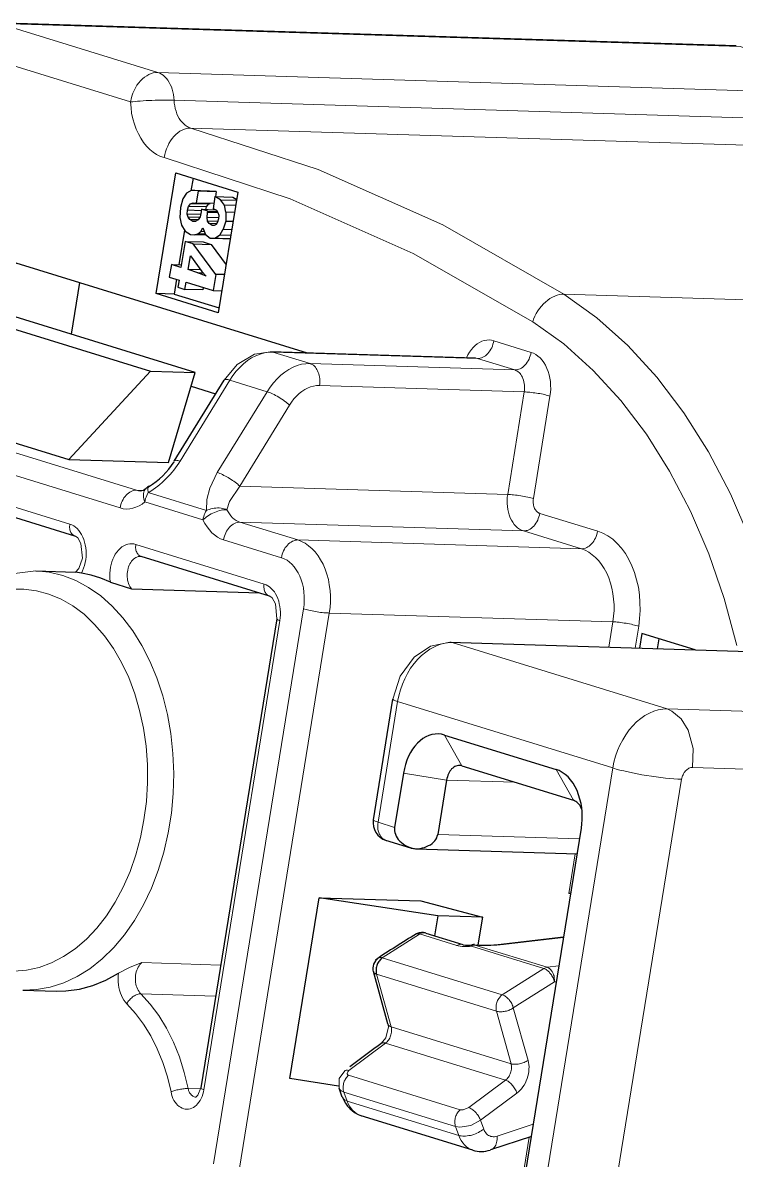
# Model space of a CAD drawing. Header units: millimetres. Extents: x 6 to 3615, y -854 to 0.
# Drawn here: x 86.159 to 88.374, y -120.28 to -116.751 of the extents above; entities that cross this region are included whole.
import ezdxf

# ---------------------------------------------------------------- set-up
doc = ezdxf.new("R2010")
doc.units = ezdxf.units.MM

msp = doc.modelspace()

# ---------------------------------------------------------------- linework, layer by layer
at = {"linetype": 'Continuous', "lineweight": 30}
for points in [[(88.3739, -116.8224), (86.0726, -116.7508)], [(86.6289, -117.593), (86.5737, -117.591), (86.6344, -117.2166), (86.8268, -117.2763), (86.7661, -117.6507), (86.5737, -117.591)], [(86.6876, -117.233), (86.6811, -117.2723)], [(86.6836, -117.2708), (86.6677, -117.2793), (86.6558, -117.2972), (86.6483, -117.3245), (86.6468, -117.3549), (86.6518, -117.3792), (86.6632, -117.3971), (86.6801, -117.4076), (86.692, -117.409)], [(86.7035, -117.2728), (86.6836, -117.2708), (86.7393, -117.2728), (86.7587, -117.2743)], [(86.7522, -117.3121), (86.6985, -117.3106), (86.7045, -117.2728)], [(86.7597, -117.2748), (86.7045, -117.2728), (86.7035, -117.2728), (86.7587, -117.2743), (86.7597, -117.2748), (86.7572, -117.2907)], [(86.7134, -117.334), (86.6707, -117.3325), (86.6741, -117.3205)], [(86.7293, -117.322), (86.6741, -117.3205), (86.6796, -117.3126)], [(86.7353, -117.3141), (86.6796, -117.3126), (86.6881, -117.3091), (86.6985, -117.3106)], [(86.7273, -117.33), (86.7293, -117.322), (86.7353, -117.3141), (86.7413, -117.3116)], [(86.7557, -117.2902), (86.7497, -117.328), (86.7522, -117.3285), (86.7602, -117.3325), (86.7651, -117.3394), (86.7676, -117.3479), (86.7671, -117.3593), (86.7641, -117.3693), (86.7597, -117.3767), (86.7532, -117.3797), (86.7457, -117.3792), (86.7542, -117.3792)], [(86.7731, -117.3002), (86.7557, -117.2902), (86.8109, -117.2922), (86.8233, -117.2992)], [(86.8203, -117.3176), (86.785, -117.3166), (86.7731, -117.3002), (86.8228, -117.3017)], [(86.8168, -117.3394), (86.79, -117.3384), (86.785, -117.3166)], [(86.7109, -117.3459), (86.6697, -117.3444), (86.6707, -117.3325)], [(86.708, -117.3554), (86.6722, -117.3544), (86.6697, -117.3444)], [(86.704, -117.3623), (86.6776, -117.3613), (86.6722, -117.3544)], [(86.7144, -117.3295), (86.7129, -117.3375), (86.7094, -117.3529), (86.7035, -117.3628), (86.696, -117.3668), (86.6856, -117.3663), (86.6965, -117.3663)], [(86.7333, -117.3355), (86.7144, -117.3295), (86.7567, -117.331)], [(86.7671, -117.3563), (86.7313, -117.3549), (86.7328, -117.3394)], [(86.7651, -117.3673), (86.7323, -117.3663), (86.7313, -117.3549)], [(86.7656, -117.3404), (86.7328, -117.3394), (86.7333, -117.3355), (86.7631, -117.3365)], [(86.79, -117.3384), (86.789, -117.3663), (86.8124, -117.3668)], [(86.6856, -117.3663), (86.6776, -117.3613)], [(86.7224, -117.3991), (86.7114, -117.3986), (86.7184, -117.3872), (86.7259, -117.408), (86.7413, -117.4195)], [(86.7607, -117.3752), (86.7373, -117.3742), (86.7323, -117.3663)], [(86.7457, -117.3792), (86.7373, -117.3742)], [(86.8049, -117.411), (86.7706, -117.41), (86.7815, -117.3916)], [(86.789, -117.3663), (86.7815, -117.3916), (86.8079, -117.3926)], [(86.6612, -117.3941), (86.6438, -117.5015)], [(86.7283, -117.41), (86.692, -117.409), (86.7025, -117.4061)], [(86.7254, -117.4071), (86.7025, -117.4061), (86.7114, -117.3986)], [(86.7706, -117.41), (86.7572, -117.4195), (86.8034, -117.421), (86.7969, -117.4215), (86.7413, -117.4195), (86.7572, -117.4195)], [(86.6637, -117.4294), (86.6503, -117.51), (86.6205, -117.5005), (86.6518, -117.5015)], [(86.6881, -117.4369), (86.6637, -117.4294), (86.7189, -117.4309), (86.7437, -117.4389)], [(86.7855, -117.5323), (86.7582, -117.5318), (86.6881, -117.4369), (86.7437, -117.4389), (86.7905, -117.502)], [(86.1114, -117.6561), (86.1372, -117.496), (87.042, -117.775)], [(86.7124, -117.5179), (86.6727, -117.5169), (86.6796, -117.4737), (86.7154, -117.5224), (86.7288, -117.5373), (86.703, -117.5264), (86.7194, -117.5269)], [(85.554, -117.5224), (85.3005, -117.7968), (86.3023, -118.1056)], [(85.6928, -117.5269), (85.554, -117.5224), (86.5553, -117.8316), (86.694, -117.8356), (85.6928, -117.5269)], [(86.6205, -117.5005), (86.614, -117.5398), (86.6443, -117.5492), (86.6403, -117.5711), (86.6627, -117.5781)], [(86.703, -117.5264), (86.6727, -117.5169)], [(86.7582, -117.5318), (86.7497, -117.5816), (86.7771, -117.5826)], [(86.3107, -117.7173), (86.3366, -117.5572)], [(86.6364, -117.5468), (86.6289, -117.593), (86.7686, -117.6357)], [(86.7194, -117.5721), (86.7184, -117.5796), (86.6627, -117.5781), (86.6662, -117.5557), (86.7497, -117.5816)], [(87.5641, -117.7914), (87.5636, -117.7914), (86.9282, -117.7715)], [(86.5553, -117.8316), (86.3023, -118.1056), (86.612, -118.1155), (86.694, -117.8356)], [(86.6294, -118.111), (86.784, -117.86)], [(86.6816, -117.8789), (86.7577, -117.9027)], [(86.3212, -118.3437), (85.7564, -118.1692), (85.7544, -118.1692)], [(86.9247, -118.5296), (86.527, -118.4068), (86.5245, -118.4068)], [(86.1994, -118.4516), (86.3232, -118.4556)], [(86.3411, -118.4585), (86.3227, -118.4556)], [(86.431, -118.4864), (86.4012, -118.474), (86.3714, -118.4645), (86.3411, -118.4585)], [(86.431, -118.4864), (86.4967, -118.5078), (86.8939, -118.5202)], [(86.9476, -118.6007), (86.7114, -120.0559)], [(88.2462, -118.6967), (88.0811, -118.646), (88.0737, -118.6912)], [(88.1338, -118.6624), (88.1288, -118.6932)], [(87.4845, -118.6733), (88.4132, -118.7022)], [(87.2474, -119.2237), (87.308, -118.8493)], [(87.4681, -118.9612), (87.4587, -118.9587), (87.4487, -118.9577), (87.4388, -118.9582), (87.4293, -118.9597), (87.4199, -118.9627), (87.4104, -118.9666), (87.401, -118.9721), (87.3925, -118.9786), (87.3841, -118.9865), (87.3766, -118.995), (87.3692, -119.0049), (87.3627, -119.0154), (87.3567, -119.0268), (87.3518, -119.0392), (87.3473, -119.0522), (87.3438, -119.0651), (87.3408, -119.079)], [(87.4681, -118.9612), (87.8146, -119.0681)], [(87.3408, -119.079), (87.3135, -119.2475)], [(87.5148, -119.0556), (87.5114, -119.0556), (87.5074, -119.0561), (87.5039, -119.0571), (87.5004, -119.0586), (87.4969, -119.0611), (87.494, -119.0636), (87.4905, -119.0661), (87.4875, -119.0696), (87.485, -119.073), (87.4825, -119.077), (87.4805, -119.0815), (87.4786, -119.086), (87.4771, -119.0909), (87.4756, -119.0959), (87.4746, -119.1009)], [(87.5223, -119.0566), (87.5183, -119.0556), (87.5148, -119.0556)], [(87.5223, -119.0566), (87.8688, -119.1635)], [(87.8922, -119.1735), (87.8887, -119.1595), (87.8847, -119.1461), (87.8798, -119.1332), (87.8738, -119.1213), (87.8673, -119.1103), (87.8599, -119.0999), (87.8519, -119.0909), (87.843, -119.0835), (87.834, -119.077), (87.8246, -119.0715), (87.8146, -119.0681)], [(87.4746, -119.1009), (87.4472, -119.2694)], [(87.8947, -119.1924), (87.8927, -119.1874), (87.8907, -119.1829), (87.8882, -119.1789), (87.8852, -119.1754), (87.8822, -119.172), (87.8793, -119.1695), (87.8758, -119.167), (87.8723, -119.165), (87.8688, -119.1635)], [(87.8932, -119.2495), (87.8947, -119.2366), (87.8957, -119.2242), (87.8957, -119.2112), (87.8952, -119.1983), (87.8942, -119.1859), (87.8922, -119.1735)], [(86.9302, -125.1876), (87.8932, -119.2495)], [(87.3135, -119.2475), (87.313, -119.253), (87.3135, -119.258), (87.3145, -119.2634), (87.316, -119.2689), (87.3185, -119.2744), (87.3214, -119.2799), (87.3249, -119.2848), (87.3294, -119.2898), (87.3344, -119.2943), (87.3398, -119.2982), (87.3453, -119.3022), (87.3518, -119.3062), (87.3587, -119.3092)], [(87.3642, -119.3117), (87.2866, -119.2878)], [(87.3851, -119.3137), (87.3925, -119.3127), (87.3995, -119.3112), (87.4065, -119.3097), (87.4129, -119.3072), (87.4189, -119.3042), (87.4249, -119.3012), (87.4298, -119.2978), (87.4343, -119.2938), (87.4383, -119.2893), (87.4413, -119.2848), (87.4442, -119.2799), (87.4457, -119.2749), (87.4472, -119.2694)], [(87.3791, -119.3142), (87.8803, -119.3296)], [(87.139, -120.05), (86.9879, -120.0271), (87.0788, -119.4658)], [(87.4472, -119.5215), (87.0788, -119.4658), (87.395, -119.4757), (87.5859, -119.5259), (87.572, -119.612)], [(87.8599, -119.4524), (87.8569, -119.4524), (87.8544, -119.4524)], [(87.5859, -119.5259), (87.4472, -119.5215), (87.4373, -119.5841)], [(87.3841, -119.5767), (87.3786, -119.5791)], [(87.4099, -119.5757), (87.5253, -119.611)], [(87.6352, -119.6105), (87.838, -119.5871)], [(87.2752, -119.6522), (87.2727, -119.6537), (87.2707, -119.6562), (87.2683, -119.6582), (87.2663, -119.6612), (87.2643, -119.6637), (87.2623, -119.6666), (87.2608, -119.6696), (87.2593, -119.6731), (87.2583, -119.6766), (87.2573, -119.6801), (87.2563, -119.6835), (87.2558, -119.687), (87.2558, -119.6905), (87.2558, -119.6935), (87.2558, -119.697), (87.2563, -119.7004), (87.2573, -119.7034)], [(86.2933, -119.7551), (86.3351, -119.7497), (86.3763, -119.7382), (86.4166, -119.7218), (86.4559, -119.6995)], [(87.2474, -119.695), (87.2479, -119.6965), (87.2489, -119.698), (87.2499, -119.6995), (87.2513, -119.7004), (87.2528, -119.7014), (87.2548, -119.7024), (87.2573, -119.7034)], [(87.2926, -119.8576), (87.2474, -119.695)], [(86.1591, -119.7522), (86.263, -119.7556), (86.2933, -119.7551)], [(87.1509, -120.0848), (87.141, -120.0569)], [(87.5566, -120.2493), (87.2101, -120.1424)], [(87.7381, -120.2066), (87.6113, -120.2483)]]:
    msp.add_lwpolyline(points, dxfattribs=at)
at = {"linetype": 'Continuous', "lineweight": 13}
for points in [[(86.5782, -116.9049), (86.085, -116.7528), (88.3859, -116.8244), (88.879, -116.9765), (86.5782, -116.9049)], [(86.4937, -116.9964), (86.0005, -116.8443), (85.992, -116.8975)], [(86.5782, -116.9049), (86.5712, -116.9054), (86.5643, -116.9064), (86.5573, -116.9084), (86.5504, -116.9114), (86.5439, -116.9154), (86.5369, -116.9198), (86.531, -116.9248), (86.5245, -116.9308), (86.519, -116.9377), (86.5136, -116.9447), (86.5091, -116.9527), (86.5046, -116.9611), (86.5011, -116.9696), (86.4982, -116.9785), (86.4957, -116.9875), (86.4937, -116.9964)], [(86.6289, -116.9909), (86.6284, -116.9825), (86.6269, -116.9735), (86.6254, -116.9656), (86.6229, -116.9571), (86.6205, -116.9497), (86.617, -116.9422), (86.6135, -116.9357), (86.6095, -116.9293), (86.605, -116.9233), (86.6001, -116.9183), (86.5951, -116.9139), (86.5896, -116.9104), (86.5842, -116.9074), (86.5782, -116.9049)], [(86.6289, -116.9909), (86.6219, -116.9909), (86.614, -116.9909), (86.606, -116.9909), (86.5971, -116.9909), (86.5881, -116.9909), (86.5792, -116.9909), (86.5697, -116.9914), (86.5603, -116.9919), (86.5513, -116.9919), (86.5419, -116.9924), (86.533, -116.9929), (86.524, -116.9939), (86.5156, -116.9944), (86.5076, -116.9949), (86.5006, -116.9959), (86.4937, -116.9964)], [(86.4937, -116.9964), (86.4952, -117.0143), (86.4972, -117.0317), (86.5011, -117.0486), (86.5056, -117.065), (86.5111, -117.0809), (86.518, -117.0953), (86.5255, -117.1093), (86.5339, -117.1222), (86.5434, -117.1336), (86.5533, -117.1436), (86.5638, -117.1525), (86.5747, -117.1595), (86.5866, -117.1654), (86.5986, -117.1694)], [(86.6289, -116.9909), (86.6294, -116.9999), (86.6309, -117.0083), (86.6324, -117.0173), (86.6349, -117.0252), (86.6374, -117.0332), (86.6408, -117.0406), (86.6448, -117.0476), (86.6488, -117.0536), (86.6538, -117.0595), (86.6587, -117.0645), (86.6637, -117.069), (86.6697, -117.0725), (86.6751, -117.0754), (86.6811, -117.0774)], [(88.9298, -117.0625), (86.6289, -116.9909)], [(86.6811, -117.0774), (86.6741, -117.0774), (86.6677, -117.0789), (86.6607, -117.0809), (86.6538, -117.0839), (86.6468, -117.0874), (86.6403, -117.0919), (86.6344, -117.0973), (86.6284, -117.1033), (86.6229, -117.1103), (86.6175, -117.1172), (86.613, -117.1252), (86.609, -117.1336), (86.6055, -117.1421), (86.6026, -117.151), (86.6001, -117.16), (86.5986, -117.1694)], [(88.9825, -117.1485), (86.6811, -117.0774)], [(87.839, -117.593), (87.4631, -117.3782), (87.0763, -117.2062), (86.6811, -117.0774)], [(87.742, -117.6785), (87.3707, -117.4667), (86.9888, -117.2967), (86.5986, -117.1694)], [(87.839, -117.593), (87.832, -117.5935), (87.8251, -117.5945), (87.8176, -117.596), (87.8107, -117.599), (87.8032, -117.6024), (87.7957, -117.6064), (87.7888, -117.6114), (87.7818, -117.6174), (87.7754, -117.6233), (87.7694, -117.6303), (87.7634, -117.6377), (87.758, -117.6452), (87.753, -117.6531), (87.749, -117.6616), (87.745, -117.6701), (87.742, -117.6785)], [(87.839, -117.593), (90.1403, -117.6646)], [(88.5077, -118.6529), (88.4664, -118.4993), (88.4157, -118.3522), (88.356, -118.2129), (88.2879, -118.0822), (88.2114, -117.9609), (88.1278, -117.851), (88.0374, -117.7521), (87.9409, -117.6661), (87.839, -117.593)], [(86.5315, -118.202), (86.5121, -118.2015), (84.869, -117.6944), (85.3805, -117.7103)], [(88.3759, -118.6833), (88.3366, -118.5376), (88.2889, -118.3984), (88.2322, -118.2661), (88.1671, -118.1424), (88.095, -118.0275), (88.0155, -117.9231), (87.93, -117.8296), (87.8385, -117.7476), (87.742, -117.6785)], [(87.6217, -117.7377), (87.6143, -117.7357), (87.6068, -117.7352), (87.5994, -117.7357), (87.5919, -117.7367), (87.5844, -117.7392), (87.577, -117.7426), (87.57, -117.7466), (87.5636, -117.7521), (87.5571, -117.758), (87.5516, -117.765), (87.5462, -117.773), (87.5412, -117.7814), (87.5367, -117.7904)], [(87.571, -117.7924), (87.575, -117.7924), (87.579, -117.7919), (87.5835, -117.7904), (87.5874, -117.7889), (87.5914, -117.7864), (87.5954, -117.7839), (87.5994, -117.7804), (87.6028, -117.7769), (87.6063, -117.773), (87.6093, -117.7685), (87.6123, -117.764), (87.6148, -117.759), (87.6173, -117.7541), (87.6187, -117.7486), (87.6202, -117.7431), (87.6217, -117.7377)], [(87.7371, -117.7735), (87.6217, -117.7377)], [(86.4614, -118.2562), (84.8183, -117.7491)], [(86.784, -117.86), (86.8243, -117.8112), (86.879, -117.7794), (86.9282, -117.7715)], [(86.9357, -117.773), (86.9222, -117.773), (86.9093, -117.7754), (86.8959, -117.7789), (86.8825, -117.7844), (86.8695, -117.7909), (86.8571, -117.7993), (86.8447, -117.8088), (86.8327, -117.8202), (86.8218, -117.8321), (86.8114, -117.8455), (86.8019, -117.86)], [(86.9357, -117.773), (86.9317, -117.772), (86.9282, -117.7715)], [(87.571, -117.7924), (86.9357, -117.773), (87.051, -117.8083), (87.6864, -117.8281), (87.571, -117.7924)], [(87.6864, -117.8281), (87.6903, -117.8281), (87.6948, -117.8272), (87.6988, -117.8262), (87.7033, -117.8242), (87.7072, -117.8222), (87.7112, -117.8192), (87.7147, -117.8162), (87.7187, -117.8127), (87.7222, -117.8088), (87.7251, -117.8043), (87.7281, -117.7998), (87.7306, -117.7948), (87.7326, -117.7894), (87.7346, -117.7844), (87.7361, -117.7789), (87.7371, -117.7735)], [(87.7957, -117.9092), (87.7972, -117.8982), (87.7982, -117.8868), (87.7977, -117.8759), (87.7972, -117.8644), (87.7952, -117.8535), (87.7933, -117.8431), (87.7898, -117.8326), (87.7863, -117.8232), (87.7818, -117.8137), (87.7768, -117.8053), (87.7714, -117.7978), (87.7654, -117.7909), (87.7585, -117.7849), (87.752, -117.7799), (87.7445, -117.7759), (87.7371, -117.7735)], [(87.051, -117.8083), (87.0381, -117.8088), (87.0246, -117.8107), (87.0112, -117.8147), (86.9983, -117.8197), (86.9854, -117.8267), (86.9724, -117.8351), (86.96, -117.8446), (86.9486, -117.8555), (86.9371, -117.8679), (86.9272, -117.8813), (86.9173, -117.8958)], [(87.0803, -117.8764), (87.0813, -117.8714), (87.0813, -117.8659), (87.0813, -117.8605), (87.0813, -117.8555), (87.0803, -117.85), (87.0793, -117.8451), (87.0783, -117.8401), (87.0763, -117.8356), (87.0744, -117.8311), (87.0724, -117.8267), (87.0699, -117.8232), (87.0674, -117.8197), (87.0644, -117.8167), (87.0614, -117.8137), (87.058, -117.8117), (87.0545, -117.8098), (87.051, -117.8083)], [(87.571, -117.7924), (87.567, -117.7914), (87.5636, -117.7914)], [(87.7157, -117.8963), (87.7167, -117.8908), (87.7167, -117.8858), (87.7167, -117.8804), (87.7167, -117.8749), (87.7157, -117.8699), (87.7147, -117.8649), (87.7137, -117.86), (87.7117, -117.855), (87.7102, -117.8505), (87.7077, -117.8465), (87.7053, -117.8426), (87.7028, -117.8391), (87.6998, -117.8361), (87.6968, -117.8336), (87.6933, -117.8311), (87.6898, -117.8296), (87.6864, -117.8281)], [(86.6473, -118.111), (86.8019, -117.86), (86.9173, -117.8958), (86.7631, -118.1468)], [(86.8019, -117.86), (86.7984, -117.859), (86.7955, -117.858), (86.7925, -117.858), (86.79, -117.8575), (86.788, -117.858), (86.786, -117.858), (86.785, -117.859), (86.784, -117.86)], [(87.0803, -117.8764), (87.7157, -117.8963), (87.6645, -118.2144), (86.8327, -118.1886), (86.9869, -117.9375)], [(87.0803, -117.8764), (87.0714, -117.8769), (87.0619, -117.8784), (87.0525, -117.8808), (87.0435, -117.8843), (87.0346, -117.8893), (87.0256, -117.8948), (87.0167, -117.9017), (87.0087, -117.9097), (87.0008, -117.9181), (86.9938, -117.9276), (86.9869, -117.9375)], [(86.9869, -117.9375), (86.9839, -117.9345), (86.9804, -117.9316), (86.9764, -117.9281), (86.9719, -117.9251), (86.968, -117.9221), (86.963, -117.9186), (86.9585, -117.9156), (86.9536, -117.9127), (86.9491, -117.9097), (86.9441, -117.9072), (86.9391, -117.9047), (86.9347, -117.9022), (86.9302, -117.9002), (86.9257, -117.8982), (86.9212, -117.8968), (86.9173, -117.8958)], [(87.7957, -117.9092), (87.7923, -117.9082), (87.7883, -117.9072), (87.7838, -117.9062), (87.7793, -117.9047), (87.7744, -117.9037), (87.7694, -117.9027), (87.7644, -117.9017), (87.7589, -117.9007), (87.754, -117.9002), (87.7485, -117.8992), (87.7435, -117.8987), (87.7386, -117.8978), (87.7336, -117.8973), (87.7286, -117.8968), (87.7241, -117.8968), (87.7197, -117.8963), (87.7157, -117.8963)], [(87.7957, -117.9092), (87.7445, -118.2274)], [(86.3048, -118.3064), (85.74, -118.1319)], [(86.6473, -118.111), (86.6438, -118.11), (86.6408, -118.109), (86.6379, -118.109), (86.6354, -118.1085), (86.6334, -118.109), (86.6319, -118.109), (86.6304, -118.11), (86.6294, -118.111)], [(86.7293, -118.2642), (86.7303, -118.2299), (86.7398, -118.1946), (86.7631, -118.1468)], [(86.8327, -118.1886), (86.8293, -118.1856), (86.8263, -118.1826), (86.8228, -118.1796), (86.8188, -118.1767), (86.8148, -118.1737), (86.8104, -118.1707), (86.8059, -118.1682), (86.8014, -118.1652), (86.7969, -118.1622), (86.7925, -118.1598), (86.788, -118.1573), (86.7835, -118.1553), (86.779, -118.1528), (86.7746, -118.1508), (86.7706, -118.1493), (86.7666, -118.1478), (86.7631, -118.1468)], [(86.5121, -118.2015), (86.5081, -118.2015), (86.5036, -118.202), (86.4996, -118.2035), (86.4957, -118.205), (86.4912, -118.2075), (86.4872, -118.21), (86.4837, -118.2134), (86.4798, -118.2169), (86.4768, -118.2209), (86.4733, -118.2254), (86.4708, -118.2299), (86.4678, -118.2348), (86.4658, -118.2398), (86.4638, -118.2453), (86.4624, -118.2507), (86.4614, -118.2562)], [(86.5121, -118.2015), (86.518, -118.203), (86.5245, -118.2035)], [(86.5424, -118.1951), (86.5399, -118.1975), (86.5379, -118.2005), (86.5364, -118.2035), (86.5349, -118.207), (86.5344, -118.211), (86.5339, -118.2149), (86.5339, -118.2189), (86.5344, -118.2234), (86.5354, -118.2279), (86.5364, -118.2328), (86.5384, -118.2373)], [(86.5513, -118.1886), (86.5504, -118.1896), (86.5494, -118.1911), (86.5484, -118.1931), (86.5479, -118.1955), (86.5479, -118.1985), (86.5479, -118.2015), (86.5484, -118.205), (86.5489, -118.2085)], [(86.793, -118.2617), (86.8004, -118.2368), (86.8327, -118.1886)], [(86.4614, -118.2562), (86.4713, -118.2587), (86.4813, -118.2597), (86.4912, -118.2592), (86.5011, -118.2572), (86.5106, -118.2542), (86.52, -118.2497), (86.5295, -118.2443), (86.5384, -118.2373)], [(86.5489, -118.2085), (86.5464, -118.2129), (86.5444, -118.2174), (86.5424, -118.2224), (86.5404, -118.2274), (86.5394, -118.2323), (86.5384, -118.2373)], [(86.7184, -118.293), (86.5384, -118.2373)], [(86.5489, -118.2085), (86.7293, -118.2642)], [(87.6645, -118.2144), (87.663, -118.2234), (87.6625, -118.2328), (87.6625, -118.2423), (87.6635, -118.2517), (87.6645, -118.2607), (87.6665, -118.2696), (87.669, -118.2781), (87.6724, -118.2865), (87.6759, -118.294), (87.6804, -118.3009), (87.6849, -118.3074), (87.6898, -118.3129), (87.6953, -118.3179), (87.7013, -118.3218), (87.7072, -118.3253), (87.7132, -118.3278)], [(87.7445, -118.2274), (87.7406, -118.2264), (87.7361, -118.2254), (87.7316, -118.2239), (87.7266, -118.2229), (87.7212, -118.2219), (87.7162, -118.2209), (87.7107, -118.2199), (87.7048, -118.2189), (87.6993, -118.2179), (87.6938, -118.2169), (87.6884, -118.2164), (87.6829, -118.2159), (87.6779, -118.2154), (87.6729, -118.2149), (87.6685, -118.2144), (87.6645, -118.2144)], [(87.7445, -118.2274), (87.744, -118.2308), (87.7435, -118.2343), (87.7435, -118.2378), (87.744, -118.2418), (87.7445, -118.2448), (87.745, -118.2482), (87.746, -118.2517), (87.747, -118.2547), (87.748, -118.2577), (87.7495, -118.2607), (87.7515, -118.2632), (87.753, -118.2652), (87.755, -118.2676), (87.757, -118.2691), (87.7594, -118.2706), (87.7614, -118.2721), (87.7639, -118.2726)], [(86.793, -118.2617), (86.789, -118.2617), (86.7845, -118.2617), (86.7795, -118.2627), (86.7746, -118.2637), (86.7696, -118.2647), (86.7646, -118.2661), (86.7592, -118.2681), (86.7542, -118.2701), (86.7492, -118.2726), (86.7437, -118.2751), (86.7393, -118.2776), (86.7343, -118.2806), (86.7298, -118.2835), (86.7259, -118.2865), (86.7219, -118.29), (86.7184, -118.293)], [(86.7293, -118.2642), (86.7268, -118.2686), (86.7244, -118.2731), (86.7224, -118.2781), (86.7209, -118.283), (86.7194, -118.288), (86.7184, -118.293)], [(86.793, -118.2617), (86.789, -118.2597), (86.784, -118.2587), (86.7795, -118.2577), (86.7746, -118.2567), (86.7691, -118.2562), (86.7641, -118.2562), (86.7587, -118.2567), (86.7537, -118.2572), (86.7482, -118.2577), (86.7433, -118.2592), (86.7383, -118.2607), (86.7338, -118.2622), (86.7293, -118.2642)], [(86.793, -118.2617), (86.7969, -118.2686), (86.8009, -118.2751), (86.8054, -118.2811), (86.8104, -118.2865), (86.8158, -118.291), (86.8213, -118.295), (86.8273, -118.298), (86.8332, -118.3004)], [(87.7132, -118.3278), (87.7172, -118.3278), (87.7217, -118.3268), (87.7256, -118.3258), (87.7301, -118.3238), (87.7341, -118.3218), (87.7381, -118.3188), (87.7415, -118.3159), (87.7455, -118.3124), (87.7485, -118.3084), (87.752, -118.3039), (87.755, -118.299), (87.7575, -118.294), (87.7594, -118.289), (87.7614, -118.2835), (87.7629, -118.2786), (87.7639, -118.2726)], [(87.9439, -118.3283), (87.7639, -118.2731)], [(86.3048, -118.3064), (86.3048, -118.3099), (86.3043, -118.3134), (86.3043, -118.3174), (86.3048, -118.3208), (86.3053, -118.3238), (86.3063, -118.3273), (86.3072, -118.3303), (86.3087, -118.3328), (86.3102, -118.3357), (86.3122, -118.3377), (86.3142, -118.3397), (86.3167, -118.3412), (86.3187, -118.3427), (86.3212, -118.3437)], [(86.3411, -118.4585), (86.3445, -118.4511), (86.348, -118.4431), (86.3505, -118.4347), (86.353, -118.4257), (86.3545, -118.4168), (86.3555, -118.4078), (86.356, -118.3984), (86.3555, -118.3894), (86.3545, -118.38), (86.353, -118.371), (86.351, -118.3626), (86.3485, -118.3541), (86.3455, -118.3467), (86.3415, -118.3392), (86.3376, -118.3323), (86.3331, -118.3258), (86.3281, -118.3203), (86.3227, -118.3159), (86.3172, -118.3119), (86.3112, -118.3084), (86.3048, -118.3064)], [(86.7184, -118.293), (86.7244, -118.3044), (86.7313, -118.3149), (86.7383, -118.3243), (86.7462, -118.3333), (86.7547, -118.3402), (86.7636, -118.3467), (86.7726, -118.3517), (86.7825, -118.3551)], [(86.8332, -118.3004), (86.8288, -118.3004), (86.8248, -118.3014), (86.8208, -118.3024), (86.8163, -118.3044), (86.8124, -118.3064), (86.8084, -118.3094), (86.8044, -118.3124), (86.8009, -118.3159), (86.7974, -118.3198), (86.7945, -118.3243), (86.7915, -118.3288), (86.789, -118.3338), (86.787, -118.3392), (86.785, -118.3442), (86.7835, -118.3497), (86.7825, -118.3551)], [(87.0127, -118.3556), (86.8332, -118.3004), (87.7132, -118.3278), (87.8932, -118.383), (87.0127, -118.3556)], [(86.3227, -118.4556), (86.3331, -118.4441), (86.3445, -118.4118), (86.3396, -118.3666), (86.3296, -118.3492), (86.3227, -118.3442), (86.3212, -118.3437)], [(87.8932, -118.383), (87.8972, -118.383), (87.9011, -118.3825), (87.9056, -118.381), (87.9096, -118.3795), (87.9136, -118.377), (87.9175, -118.3745), (87.9215, -118.371), (87.925, -118.3676), (87.9285, -118.3636), (87.9315, -118.3591), (87.9344, -118.3546), (87.9369, -118.3497), (87.9394, -118.3447), (87.9409, -118.3392), (87.9424, -118.3338), (87.9439, -118.3283)], [(88.0712, -118.6231), (88.0741, -118.5992), (88.0756, -118.5749), (88.0751, -118.55), (88.0737, -118.5262), (88.0702, -118.5023), (88.0647, -118.4794), (88.0582, -118.4571), (88.0503, -118.4362), (88.0408, -118.4163), (88.0299, -118.3979), (88.0175, -118.3815), (88.0045, -118.3666), (87.9906, -118.3536), (87.9757, -118.3432), (87.9598, -118.3348), (87.9439, -118.3283)], [(86.5106, -118.3696), (86.5041, -118.3681), (86.4977, -118.3676), (86.4917, -118.3681), (86.4852, -118.3691), (86.4788, -118.371), (86.4728, -118.374), (86.4668, -118.3775), (86.4614, -118.3825), (86.4559, -118.3875), (86.4514, -118.3934), (86.4464, -118.3999), (86.4425, -118.4073), (86.439, -118.4148), (86.436, -118.4232), (86.4335, -118.4317), (86.4315, -118.4406), (86.43, -118.4496), (86.4295, -118.4585), (86.429, -118.468), (86.4295, -118.4769), (86.431, -118.4864)], [(86.5106, -118.3696), (86.5101, -118.3735), (86.5096, -118.377), (86.5096, -118.3805), (86.5101, -118.384), (86.5106, -118.3875), (86.5116, -118.3904), (86.5131, -118.3934), (86.5141, -118.3964), (86.5161, -118.3989), (86.5175, -118.4014), (86.5195, -118.4029), (86.522, -118.4049), (86.5245, -118.4058), (86.527, -118.4068)], [(86.9083, -118.4924), (86.5106, -118.3696)], [(86.962, -118.4108), (86.7825, -118.3551)], [(87.0127, -118.3556), (87.0087, -118.3561), (87.0043, -118.3566), (87.0003, -118.3581), (86.9963, -118.3596), (86.9923, -118.3621), (86.9884, -118.3646), (86.9844, -118.3676), (86.9809, -118.3715), (86.9774, -118.3755), (86.9739, -118.3795), (86.9714, -118.3845), (86.969, -118.3894), (86.9665, -118.3944), (86.9645, -118.3999), (86.963, -118.4054), (86.962, -118.4108)], [(87.1107, -118.5828), (87.1131, -118.5649), (87.1141, -118.5475), (87.1141, -118.5296), (87.1131, -118.5122), (87.1107, -118.4948), (87.1077, -118.4779), (87.1032, -118.462), (87.0977, -118.4461), (87.0913, -118.4312), (87.0838, -118.4173), (87.0759, -118.4049), (87.0669, -118.3929), (87.057, -118.383), (87.0465, -118.374), (87.0361, -118.3661), (87.0246, -118.3601), (87.0127, -118.3556)], [(86.5245, -118.4068), (86.521, -118.4068), (86.517, -118.4073), (86.5136, -118.4088), (86.5101, -118.4103), (86.5066, -118.4123), (86.5031, -118.4148), (86.5001, -118.4183), (86.4972, -118.4218), (86.4942, -118.4252), (86.4917, -118.4297), (86.4897, -118.4342), (86.4877, -118.4387), (86.4862, -118.4436), (86.4852, -118.4491), (86.4842, -118.4541), (86.4837, -118.4595), (86.4832, -118.465), (86.4837, -118.4705), (86.4842, -118.4759), (86.4847, -118.4809), (86.4862, -118.4864), (86.4877, -118.4909), (86.4897, -118.4958), (86.4917, -118.5003), (86.4942, -118.5043), (86.4967, -118.5078)], [(87.0306, -118.5694), (87.0326, -118.5565), (87.0331, -118.5436), (87.0331, -118.5301), (87.0321, -118.5172), (87.0301, -118.5043), (87.0271, -118.4919), (87.0237, -118.4799), (87.0192, -118.4685), (87.0142, -118.458), (87.0082, -118.4481), (87.0018, -118.4392), (86.9948, -118.4312), (86.9874, -118.4242), (86.9794, -118.4188), (86.971, -118.4138), (86.962, -118.4108)], [(87.9911, -118.6097), (87.9931, -118.5923), (87.9946, -118.5749), (87.9946, -118.557), (87.9931, -118.5396), (87.9911, -118.5222), (87.9876, -118.5053), (87.9832, -118.4894), (87.9782, -118.4735), (87.9717, -118.4585), (87.9643, -118.4446), (87.9558, -118.4322), (87.9469, -118.4203), (87.9374, -118.4103), (87.927, -118.4014), (87.9161, -118.3934), (87.9046, -118.3875), (87.8932, -118.383)], [(86.1994, -118.4516), (86.1004, -118.4635), (86.0149, -118.4978), (85.9269, -118.5615), (85.8663, -118.6276)], [(86.5936, -118.8389), (86.5757, -118.7837), (86.5538, -118.732), (86.529, -118.6833), (86.5011, -118.638), (86.4703, -118.5973), (86.4365, -118.561), (86.4012, -118.5291), (86.3634, -118.5028), (86.3237, -118.4814), (86.2834, -118.466), (86.2416, -118.4561), (86.1994, -118.4516)], [(86.1312, -119.694), (86.1705, -119.6905), (86.2098, -119.6821), (86.2486, -119.6676), (86.2859, -119.6482), (86.3222, -119.6239), (86.3565, -119.5941), (86.3888, -119.5603), (86.4186, -119.522), (86.446, -119.4792), (86.4708, -119.4335), (86.4922, -119.3848), (86.5101, -119.333), (86.5245, -119.2789), (86.5354, -119.2237), (86.5429, -119.167), (86.5464, -119.1098), (86.5459, -119.0522), (86.5419, -118.9955), (86.5339, -118.9393), (86.522, -118.8851), (86.5066, -118.8329), (86.4882, -118.7827), (86.4658, -118.736), (86.441, -118.6927), (86.4131, -118.6529), (86.3823, -118.6176), (86.3495, -118.5863), (86.3147, -118.5605), (86.2784, -118.5391), (86.2406, -118.5237), (86.2018, -118.5132), (86.1626, -118.5083), (86.1228, -118.5088)], [(86.9083, -118.4924), (86.9078, -118.4963), (86.9078, -118.4998), (86.9078, -118.5033), (86.9083, -118.5068), (86.9088, -118.5103), (86.9098, -118.5132), (86.9108, -118.5162), (86.9123, -118.5192), (86.9138, -118.5217), (86.9158, -118.5242), (86.9178, -118.5257), (86.9197, -118.5277), (86.9222, -118.5286), (86.9247, -118.5296)], [(86.9575, -118.6057), (86.9585, -118.5973), (86.959, -118.5883), (86.959, -118.5794), (86.9585, -118.5704), (86.9575, -118.562), (86.9555, -118.5535), (86.9536, -118.5455), (86.9511, -118.5376), (86.9476, -118.5301), (86.9441, -118.5232), (86.9401, -118.5167), (86.9352, -118.5112), (86.9307, -118.5058), (86.9252, -118.5013), (86.9197, -118.4978), (86.9143, -118.4948), (86.9083, -118.4924)], [(86.9476, -118.6007), (86.9436, -118.5535), (86.9332, -118.5356), (86.9262, -118.5301), (86.9247, -118.5296)], [(87.0306, -118.5694), (86.7512, -120.2916)], [(87.9782, -118.6887), (87.9911, -118.6102), (87.1107, -118.5828), (86.8317, -120.3045), (87.7117, -120.3318), (87.7316, -120.2085)], [(87.0306, -118.5694), (87.0346, -118.5704), (87.0386, -118.5714), (87.043, -118.5729), (87.0475, -118.5739), (87.052, -118.5749), (87.057, -118.5759), (87.0624, -118.5769), (87.0674, -118.5779), (87.0729, -118.5789), (87.0778, -118.5794), (87.0833, -118.5804), (87.0883, -118.5808), (87.0933, -118.5813), (87.0977, -118.5818), (87.1027, -118.5823), (87.1067, -118.5823), (87.1107, -118.5828)], [(86.9575, -118.6057), (86.7214, -120.0614)], [(86.9476, -118.6007), (86.9476, -118.6012), (86.9481, -118.6017), (86.9486, -118.6022), (86.9496, -118.6027), (86.9511, -118.6037), (86.9531, -118.6042), (86.955, -118.6052), (86.9575, -118.6057)], [(88.0712, -118.6231), (88.0672, -118.6221), (88.0627, -118.6206), (88.0582, -118.6196), (88.0533, -118.6186), (88.0483, -118.6171), (88.0428, -118.6161), (88.0374, -118.6152), (88.0319, -118.6142), (88.0259, -118.6137), (88.0205, -118.6127), (88.015, -118.6122), (88.01, -118.6112), (88.0045, -118.6107), (88.0001, -118.6102), (87.9951, -118.6102), (87.9911, -118.6102)], [(88.0712, -118.6231), (88.0602, -118.6912)], [(87.308, -118.8493), (87.3309, -118.7787), (87.3746, -118.7191), (87.4249, -118.6853), (87.4845, -118.6733)], [(87.492, -118.6743), (87.4781, -118.6748), (87.4646, -118.6773), (87.4507, -118.6813), (87.4368, -118.6872), (87.4229, -118.6947), (87.4099, -118.7036), (87.397, -118.7141), (87.3851, -118.726), (87.3737, -118.7394), (87.3632, -118.7539), (87.3538, -118.7698), (87.3453, -118.7862), (87.3379, -118.8031), (87.3319, -118.821), (87.3269, -118.8389), (87.3229, -118.8573)], [(87.492, -118.6743), (87.4885, -118.6733), (87.4845, -118.6733)], [(89.0222, -118.7424), (89.6153, -118.9254), (88.1597, -118.8801), (87.492, -118.6743), (88.4207, -118.7031)], [(86.1591, -119.7527), (86.2018, -119.7507), (86.2446, -119.7432), (86.2869, -119.7298), (86.3276, -119.7104), (86.3674, -119.686), (86.4057, -119.6557), (86.4415, -119.6204), (86.4753, -119.5806), (86.5061, -119.5364), (86.5339, -119.4882), (86.5583, -119.4365), (86.5797, -119.3818), (86.5971, -119.3241), (86.611, -119.2649), (86.6205, -119.2038), (86.6264, -119.1421), (86.6279, -119.08), (86.6254, -119.0179), (86.619, -118.9567), (86.608, -118.897), (86.5936, -118.8389)], [(87.3135, -119.2475), (87.2623, -119.2316), (87.3229, -118.8573), (87.9906, -119.0631), (86.9943, -125.2075)], [(87.308, -118.8493), (87.308, -118.8503), (87.309, -118.8508), (87.31, -118.8518), (87.3115, -118.8528), (87.314, -118.8538), (87.3165, -118.8548), (87.3195, -118.8563), (87.3229, -118.8573)], [(88.1597, -118.8801), (88.1457, -118.8806), (88.1318, -118.8831), (88.1179, -118.8871), (88.1045, -118.8931), (88.0906, -118.9005), (88.0776, -118.9095), (88.0647, -118.9199), (88.0528, -118.9323), (88.0413, -118.9453), (88.0309, -118.9602), (88.0214, -118.9756), (88.013, -118.992), (88.0055, -119.0089), (87.9991, -119.0268), (87.9941, -119.0447), (87.9906, -119.0631)], [(88.2382, -119.0616), (88.2397, -119.0024), (88.2248, -118.9463), (88.2034, -118.911), (88.1741, -118.8866), (88.1597, -118.8801)], [(87.5223, -119.0566), (87.4681, -118.9612)], [(87.6869, -119.1073), (87.4746, -119.1009), (87.3408, -119.079)], [(87.8688, -119.1635), (87.8146, -119.0681)], [(87.9906, -119.0631), (88.0011, -119.0666), (88.013, -119.0696), (88.0254, -119.0725), (88.0384, -119.0755), (88.0523, -119.0785), (88.0662, -119.0815), (88.0811, -119.084), (88.0955, -119.0865), (88.1104, -119.0889), (88.1254, -119.0909), (88.1398, -119.0929), (88.1542, -119.0944), (88.1676, -119.0959), (88.1805, -119.0969), (88.193, -119.0979), (88.2044, -119.0984)], [(88.2382, -119.0616), (88.2352, -119.0621), (88.2327, -119.0621), (88.2298, -119.0631), (88.2268, -119.0641), (88.2243, -119.0656), (88.2218, -119.0676), (88.2193, -119.0696), (88.2168, -119.072), (88.2143, -119.075), (88.2124, -119.0775), (88.2104, -119.081), (88.2089, -119.084), (88.2074, -119.0875), (88.2059, -119.0909), (88.2049, -119.0949), (88.2044, -119.0984)], [(88.2382, -119.0616), (89.6934, -119.1068)], [(87.2031, -125.2716), (88.2044, -119.0984)], [(87.2474, -119.2237), (87.2474, -119.2247), (87.2479, -119.2252), (87.2494, -119.2262), (87.2509, -119.2272), (87.2533, -119.2281), (87.2558, -119.2291), (87.2588, -119.2306), (87.2623, -119.2316)], [(87.2623, -119.2316), (87.2618, -119.2371), (87.2613, -119.2426), (87.2613, -119.248), (87.2618, -119.253), (87.2628, -119.258), (87.2643, -119.2629), (87.2658, -119.2674), (87.2683, -119.2719), (87.2707, -119.2754), (87.2732, -119.2789), (87.2762, -119.2818), (87.2797, -119.2843), (87.2832, -119.2863), (87.2866, -119.2878)], [(87.4472, -119.2694), (87.8877, -119.2828)], [(87.3587, -119.3092), (87.3612, -119.3107), (87.3642, -119.3117)], [(87.3791, -119.3142), (87.3821, -119.3142), (87.3851, -119.3137)], [(87.8743, -119.3296), (87.8544, -119.4524)], [(87.3911, -119.5786), (87.2752, -119.6522), (87.6476, -119.7671), (87.7768, -119.6855), (87.5521, -119.6159)], [(87.3911, -119.5781), (87.3886, -119.5777), (87.3866, -119.5777), (87.3846, -119.5777), (87.3821, -119.5777), (87.3806, -119.5781), (87.3786, -119.5791)], [(87.4099, -119.5757), (87.407, -119.5747), (87.4045, -119.5747), (87.402, -119.5747), (87.399, -119.5752), (87.3965, -119.5757), (87.3935, -119.5772), (87.3911, -119.5781)], [(87.5064, -119.6139), (87.3911, -119.5781)], [(87.5253, -119.611), (87.5228, -119.6105), (87.5203, -119.61), (87.5173, -119.6105), (87.5148, -119.611), (87.5119, -119.6115), (87.5094, -119.6125), (87.5064, -119.6139)], [(87.5621, -119.6125), (87.5596, -119.6129), (87.5571, -119.6134), (87.5546, -119.6144), (87.5521, -119.6159)], [(87.5621, -119.6115), (87.5621, -119.6125), (87.7868, -119.6816), (87.8236, -119.6776)], [(87.6421, -119.6115), (87.6396, -119.611), (87.6376, -119.6105), (87.6352, -119.6105)], [(87.6421, -119.6115), (87.838, -119.5891)], [(87.2752, -119.6522), (87.2727, -119.6512), (87.2707, -119.6512), (87.2683, -119.6512), (87.2663, -119.6517), (87.2643, -119.6522), (87.2628, -119.6532)], [(86.4559, -119.6995), (86.4907, -119.6826), (86.529, -119.6666)], [(86.529, -119.6666), (86.526, -119.6696), (86.523, -119.6731), (86.52, -119.6771), (86.5175, -119.6816), (86.5156, -119.686), (86.5136, -119.6905), (86.5116, -119.696), (86.5106, -119.7009), (86.5096, -119.7064), (86.5091, -119.7119), (86.5091, -119.7174), (86.5091, -119.7228), (86.5096, -119.7283), (86.5106, -119.7338), (86.5116, -119.7387), (86.5131, -119.7437), (86.5151, -119.7487), (86.5175, -119.7527), (86.52, -119.7571), (86.5225, -119.7606), (86.5255, -119.7641)], [(86.529, -119.6666), (86.7731, -119.6746)], [(87.7868, -119.6816), (87.7843, -119.6821), (87.7818, -119.683), (87.7793, -119.684), (87.7768, -119.6855)], [(87.8097, -119.7268), (87.8087, -119.7238), (87.8077, -119.7208), (87.8067, -119.7174), (87.8052, -119.7144), (87.8037, -119.7109), (87.8017, -119.7079), (87.8002, -119.7049), (87.7977, -119.7019), (87.7957, -119.6995), (87.7937, -119.697), (87.7913, -119.6945), (87.7888, -119.6925), (87.7863, -119.6905), (87.7838, -119.689), (87.7813, -119.6875), (87.7788, -119.686), (87.7768, -119.6855)], [(87.8097, -119.7268), (87.8097, -119.7233), (87.8097, -119.7193), (87.8092, -119.7159), (87.8087, -119.7119), (87.8082, -119.7084), (87.8067, -119.7049), (87.8057, -119.7014), (87.8042, -119.6985), (87.8027, -119.695), (87.8007, -119.6925), (87.7987, -119.69), (87.7962, -119.6875), (87.7942, -119.6855), (87.7918, -119.684), (87.7893, -119.6826), (87.7868, -119.6816)], [(86.4559, -119.6995), (86.4549, -119.7084), (86.4549, -119.7179), (86.4549, -119.7268), (86.4559, -119.7357), (86.4574, -119.7447), (86.4594, -119.7531), (86.4624, -119.7616), (86.4653, -119.7691), (86.4688, -119.7765), (86.4733, -119.7835), (86.4778, -119.7894), (86.4827, -119.7949)], [(87.6749, -119.9808), (87.3026, -119.866), (87.2573, -119.7034), (87.6297, -119.8183), (87.6749, -119.9808)], [(87.7276, -119.9704), (87.6819, -119.8078), (87.8097, -119.7268), (87.8156, -119.7263)], [(86.5255, -119.7641), (86.523, -119.7641), (86.52, -119.7641), (86.5175, -119.7651), (86.5146, -119.7656), (86.5116, -119.7671), (86.5086, -119.7681), (86.5056, -119.7701), (86.5031, -119.7715), (86.5001, -119.7735), (86.4977, -119.776), (86.4947, -119.778), (86.4922, -119.781), (86.4902, -119.7835), (86.4877, -119.786), (86.4857, -119.7889), (86.4842, -119.7919), (86.4827, -119.7949)], [(86.6722, -120.0579), (86.6602, -120.0077), (86.6453, -119.9595), (86.6269, -119.9137), (86.6055, -119.871), (86.5812, -119.8317), (86.5548, -119.7959), (86.5255, -119.7641)], [(86.5255, -119.7641), (86.7577, -119.771)], [(87.6476, -119.7671), (87.6451, -119.7686), (87.6426, -119.771), (87.6406, -119.773), (87.6386, -119.776), (87.6366, -119.7785), (87.6347, -119.7815), (87.6332, -119.7845), (87.6317, -119.7879), (87.6307, -119.7914), (87.6297, -119.7949), (87.6287, -119.7984), (87.6282, -119.8019), (87.6282, -119.8054), (87.6282, -119.8083), (87.6282, -119.8118), (87.6287, -119.8153), (87.6297, -119.8183)], [(87.6819, -119.8078), (87.6809, -119.8044), (87.6799, -119.8009), (87.6784, -119.7979), (87.6769, -119.7944), (87.6749, -119.7914), (87.6729, -119.7879), (87.6705, -119.785), (87.6685, -119.782), (87.666, -119.7795), (87.6635, -119.777), (87.661, -119.7745), (87.658, -119.7725), (87.6555, -119.7705), (87.6531, -119.7691), (87.6501, -119.7681), (87.6476, -119.7671)], [(86.6195, -120.0683), (86.608, -120.0216), (86.5941, -119.9769), (86.5767, -119.9346), (86.5568, -119.8948), (86.5344, -119.858), (86.5096, -119.8247), (86.4827, -119.7949)], [(87.6297, -119.8183), (87.6322, -119.8188), (87.6347, -119.8193), (87.6376, -119.8198), (87.6406, -119.8198), (87.6436, -119.8198), (87.6471, -119.8198), (87.6506, -119.8193), (87.654, -119.8188), (87.657, -119.8183), (87.6605, -119.8173), (87.664, -119.8163), (87.6675, -119.8153), (87.6705, -119.8138), (87.6739, -119.8123), (87.6769, -119.8108), (87.6794, -119.8093), (87.6819, -119.8078)], [(87.2722, -119.9177), (87.2866, -119.9008), (87.2941, -119.8665), (87.2926, -119.8576)], [(87.2852, -119.9167), (87.2876, -119.9147), (87.2901, -119.9127), (87.2926, -119.9103), (87.2946, -119.9073), (87.2966, -119.9043), (87.2981, -119.9013), (87.3001, -119.8978), (87.3011, -119.8943), (87.3021, -119.8909), (87.3031, -119.8869), (87.3036, -119.8834), (87.304, -119.8799), (87.304, -119.8759), (87.304, -119.8725), (87.3036, -119.8695), (87.3026, -119.866)], [(87.5437, -120.1171), (87.6575, -120.0316), (87.2852, -119.9167), (87.1713, -120.0022)], [(87.2852, -119.9167), (87.2827, -119.9162), (87.2802, -119.9157), (87.2782, -119.9157), (87.2762, -119.9162), (87.2742, -119.9167), (87.2722, -119.9177)], [(87.6749, -119.9808), (87.6774, -119.9818), (87.6804, -119.9823), (87.6834, -119.9823), (87.6869, -119.9823), (87.6903, -119.9823), (87.6938, -119.9823), (87.6973, -119.9818), (87.7008, -119.9808), (87.7048, -119.9804), (87.7082, -119.9794), (87.7117, -119.9779), (87.7152, -119.9769), (87.7187, -119.9754), (87.7217, -119.9739), (87.7246, -119.9719), (87.7276, -119.9704)], [(87.6923, -120.0718), (87.6978, -120.0679), (87.7028, -120.0634), (87.7072, -120.0584), (87.7112, -120.0529), (87.7152, -120.047), (87.7192, -120.0405), (87.7222, -120.0335), (87.7246, -120.0266), (87.7271, -120.0196), (87.7286, -120.0122), (87.7296, -120.0052), (87.7301, -119.9978), (87.7306, -119.9908), (87.7301, -119.9833), (87.7291, -119.9769), (87.7276, -119.9704)], [(87.141, -120.0569), (87.141, -120.0271), (87.1584, -120.0032)], [(87.1713, -120.0022), (87.1688, -120.0017), (87.1668, -120.0012), (87.1648, -120.0012), (87.1629, -120.0012), (87.1614, -120.0017), (87.1599, -120.0022), (87.1584, -120.0032)], [(87.1708, -120.0166), (87.1678, -120.0152), (87.1658, -120.0122), (87.1658, -120.0102), (87.1678, -120.0057), (87.1713, -120.0022)], [(87.6575, -120.0316), (87.66, -120.0296), (87.6625, -120.0276), (87.665, -120.0251), (87.667, -120.0221), (87.669, -120.0191), (87.6705, -120.0161), (87.6724, -120.0127), (87.6734, -120.0092), (87.6744, -120.0057), (87.6754, -120.0017), (87.6759, -119.9982), (87.6764, -119.9948), (87.6764, -119.9913), (87.6759, -119.9873), (87.6754, -119.9843), (87.6749, -119.9808)], [(87.1708, -120.0166), (87.1683, -120.0186), (87.1658, -120.0211), (87.1638, -120.0236), (87.1619, -120.0266), (87.1604, -120.0296), (87.1584, -120.0326), (87.1569, -120.0355), (87.1559, -120.039), (87.1549, -120.0425), (87.1544, -120.046), (87.1539, -120.0495), (87.1534, -120.0529), (87.1534, -120.0564), (87.1534, -120.0599), (87.1539, -120.0629), (87.1549, -120.0659), (87.1559, -120.0688)], [(87.5173, -120.1235), (87.1708, -120.0166)], [(87.6923, -120.0718), (87.6913, -120.0688), (87.6903, -120.0654), (87.6888, -120.0624), (87.6869, -120.0589), (87.6849, -120.0559), (87.6829, -120.0524), (87.6809, -120.0495), (87.6784, -120.047), (87.6759, -120.044), (87.6734, -120.0415), (87.6705, -120.0395), (87.668, -120.037), (87.6655, -120.0355), (87.6625, -120.034), (87.66, -120.0326), (87.6575, -120.0316)], [(86.6722, -120.0579), (86.6697, -120.0579), (86.6667, -120.0579), (86.6632, -120.0579), (86.6597, -120.0584), (86.6562, -120.0589), (86.6528, -120.0594), (86.6488, -120.0599), (86.6453, -120.0604), (86.6418, -120.0614), (86.6379, -120.0624), (86.6344, -120.0634), (86.6309, -120.0644), (86.6279, -120.0654), (86.6249, -120.0664), (86.6219, -120.0674), (86.6195, -120.0683)], [(86.6195, -120.0683), (86.621, -120.0753), (86.6229, -120.0823), (86.6254, -120.0887), (86.6284, -120.0947), (86.6319, -120.1002), (86.6359, -120.1051), (86.6398, -120.1091), (86.6443, -120.1131), (86.6488, -120.1161), (86.6538, -120.1186), (86.6587, -120.1205), (86.6637, -120.1215), (86.6687, -120.122), (86.6737, -120.1215), (86.6791, -120.1205), (86.6841, -120.1191), (86.6891, -120.1166), (86.6935, -120.1131), (86.698, -120.1096), (86.702, -120.1051), (86.706, -120.1002), (86.7099, -120.0947), (86.7129, -120.0887), (86.7159, -120.0823), (86.7179, -120.0753), (86.7199, -120.0683), (86.7214, -120.0614)], [(86.6722, -120.0579), (86.6732, -120.0614), (86.6741, -120.0644), (86.6756, -120.0679), (86.6771, -120.0708), (86.6786, -120.0733), (86.6806, -120.0758), (86.6826, -120.0783), (86.6846, -120.0798), (86.6866, -120.0818), (86.6891, -120.0828), (86.6915, -120.0838), (86.694, -120.0843), (86.6965, -120.0848)], [(86.6722, -120.0579), (86.7109, -120.0589)], [(86.7114, -120.0559), (86.703, -120.0783), (86.696, -120.0848)], [(86.7114, -120.0559), (86.7114, -120.0564), (86.7119, -120.0574), (86.7124, -120.0579), (86.7139, -120.0584), (86.7154, -120.0589), (86.7169, -120.0599), (86.7189, -120.0604), (86.7214, -120.0614)], [(87.1658, -120.0967), (87.1559, -120.0688), (87.5024, -120.1757), (87.5129, -120.2036), (87.1658, -120.0967)], [(87.5899, -120.1837), (87.58, -120.1563), (87.6923, -120.0718)], [(87.1658, -120.0967), (87.1693, -120.1051), (87.1738, -120.1126), (87.1783, -120.1196), (87.1837, -120.126), (87.1897, -120.1315), (87.1962, -120.136), (87.2031, -120.1394), (87.2101, -120.1424)], [(87.5173, -120.1235), (87.5148, -120.1255), (87.5129, -120.128), (87.5104, -120.1305), (87.5084, -120.1335), (87.5069, -120.1365), (87.5054, -120.1394), (87.5039, -120.1424), (87.5024, -120.1459), (87.5014, -120.1494), (87.5009, -120.1529), (87.5004, -120.1563), (87.4999, -120.1598), (87.4999, -120.1633), (87.5004, -120.1668), (87.5009, -120.1698), (87.5014, -120.1732), (87.5024, -120.1757)], [(87.5437, -120.1171), (87.5258, -120.124), (87.5173, -120.1235)], [(87.58, -120.1563), (87.579, -120.1534), (87.5775, -120.1504), (87.576, -120.1474), (87.5745, -120.1444), (87.5725, -120.1414), (87.5705, -120.1384), (87.568, -120.136), (87.5661, -120.133), (87.5636, -120.1305), (87.5611, -120.128), (87.5586, -120.126), (87.5561, -120.124), (87.5536, -120.122), (87.5511, -120.1205), (87.5482, -120.1191), (87.5457, -120.1181), (87.5437, -120.1171)], [(87.58, -120.1563), (87.5496, -120.1723), (87.5163, -120.1782), (87.5024, -120.1757)], [(87.744, -120.1683), (87.6317, -120.2061)], [(87.5129, -120.2036), (87.5163, -120.2046), (87.5203, -120.2051), (87.5248, -120.2056), (87.5293, -120.2056), (87.5337, -120.2056), (87.5387, -120.2051), (87.5437, -120.2041), (87.5487, -120.2031), (87.5536, -120.2021), (87.5591, -120.2001), (87.5641, -120.1986), (87.5685, -120.1966), (87.5735, -120.1941), (87.578, -120.1916), (87.5825, -120.1892), (87.5864, -120.1862), (87.5899, -120.1837)], [(87.5129, -120.2036), (87.5163, -120.212), (87.5203, -120.2195), (87.5253, -120.2264), (87.5308, -120.2329), (87.5362, -120.2384), (87.5427, -120.2429), (87.5496, -120.2468), (87.5566, -120.2493)], [(87.5899, -120.1837), (87.5919, -120.1877), (87.5939, -120.1916), (87.5964, -120.1951), (87.5989, -120.1981), (87.6018, -120.2011), (87.6053, -120.2031), (87.6088, -120.2051), (87.6123, -120.2066), (87.6158, -120.2071), (87.6197, -120.2076), (87.6237, -120.2076), (87.6277, -120.2071), (87.6317, -120.2061)], [(87.6113, -120.2483), (87.6148, -120.2473), (87.6178, -120.2453), (87.6202, -120.2429), (87.6227, -120.2404), (87.6252, -120.2369), (87.6272, -120.2334), (87.6287, -120.2294), (87.6302, -120.2254), (87.6312, -120.221), (87.6317, -120.216), (87.6317, -120.211), (87.6317, -120.2061)]]:
    msp.add_lwpolyline(points, dxfattribs=at)
for centre, radius, start, end in [((86.3987, -117.9594), 0.2913, -59, -31), ((87.5332, -119.5105), 0.1069, -105, -80), ((87.5556, -119.6154), 0.00348, 106, -170), ((87.5964, -119.1759), 0.4375, -94, -84), ((87.306, -119.8511), 0.0154, -153, -103), ((87.1594, -120.0495), 0.0194, -158, -100), ((87.1693, -120.0768), 0.0194, -158, -100)]:
    msp.add_arc(centre, radius, start, end, dxfattribs=at)
at = {"linetype": 'Continuous', "lineweight": 30}
for centre, radius, start, end in [((86.4276, -117.9872), 0.2371, -59, -32), ((86.521, -118.1722), 0.0313, -84, -48), ((86.5732, -118.2313), 0.0477, 117, 131), ((87.3036, -119.2331), 0.0572, 171, -107), ((87.3831, -119.2426), 0.0711, -110, -88), ((87.3911, -119.1978), 0.1168, -103, -96), ((88.8651, -122.048), 2.8815, 121, 124), ((87.399, -119.6125), 0.0388, 74, 113), ((87.5407, -119.5374), 0.0756, -101, -78), ((87.5596, -119.6433), 0.0323, 86, 100), ((87.5954, -119.1874), 0.4256, -94, -84), ((87.2852, -119.6855), 0.0393, 125, -165), ((88.6518, -121.8825), 2.4003, 125, 128), ((87.2394, -120.0539), 0.093, -161, -108), ((87.5825, -120.1673), 0.086, -108, -71)]:
    msp.add_arc(centre, radius, start, end, dxfattribs=at)

doc.saveas('drawing.dxf')
